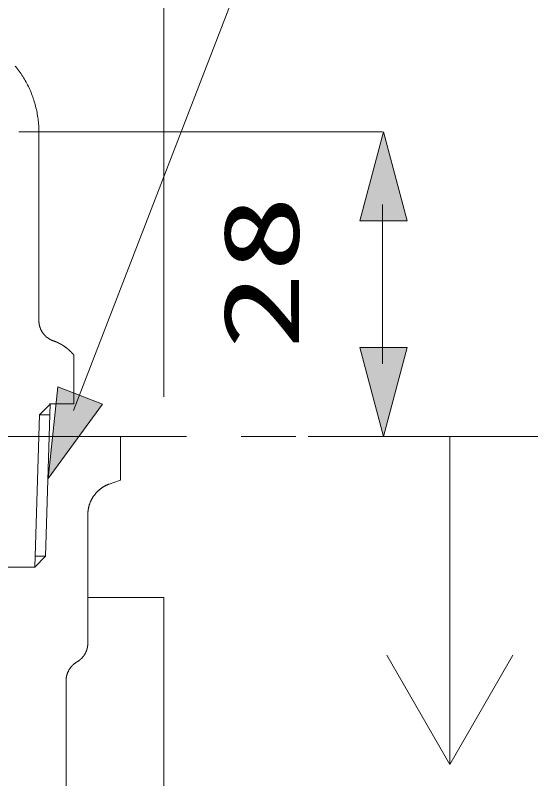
# Model space of a CAD drawing. Units: millimetres on the paper. Extents: x -305 to 305, y -152 to 152.
# Drawn here: x 48.89 to 58.32, y 66.93 to 80.89 of the extents above; entities that cross this region are included whole.
import ezdxf
from ezdxf.enums import TextEntityAlignment as Align

# ---------------------------------------------------------------- set-up
doc = ezdxf.new("R2010")
doc.units = ezdxf.units.MM
doc.linetypes.add('LONG_CHAIN', pattern=[21, 18, -1, 1, -1])
doc.linetypes.add('LONG_DOUBLE_CHAIN', pattern=[21.8, 18, -1, 0.6, -0.6, 0.6, -1])
doc.layers.add('0-1_RV', color=7, linetype='Continuous', lineweight=9)
doc.styles.add('ＭＳ ゴシック', font='')
doc.styles.get('ＭＳ ゴシック').set_extended_font_data('MS Gothic')

msp = doc.modelspace()

# ---------------------------------------------------------------- linework, layer by layer
at = {"layer": '0-1_RV'}
for p, q in [((51.609, 73.915), (51.609, 93.685)), ((55.609, 88.299), (49.953, 73.665)), ((48.955, 78.76), (55.61, 78.76)), ((49.32, 78.765), (49.32, 75.312)), ((55.193, 77.134), (55.628, 78.76)), ((55.628, 78.76), (56.064, 77.134)), ((55.61, 77.432), (55.61, 74.515)), ((56.064, 77.134), (55.193, 77.134)), ((56.064, 74.813), (55.193, 74.813)), ((55.193, 74.813), (55.628, 73.188)), ((55.628, 73.188), (56.064, 74.813)), ((49.959, 74.679), (49.959, 73.784)), ((49.67, 74.093), (49.49, 72.42)), ((50.483, 73.778), (49.67, 74.093)), ((49.334, 73.585), (49.533, 73.784)), ((49.526, 73.784), (49.444, 70.998)), ((49.49, 72.42), (50.483, 73.778)), ((49.959, 73.784), (49.515, 73.784)), ((49.334, 73.585), (49.246, 70.798)), ((49.334, 73.585), (49.521, 73.585)), ((50.813, 73.188), (44.047, 73.188)), ((50.813, 72.39), (50.813, 73.188)), ((54.248, 73.188), (55.61, 73.188)), ((56.843, 73.187), (56.843, 67.188)), ((50.813, 72.39), (50.609, 72.317)), ((50.216, 69.405), (50.216, 71.756)), ((49.444, 70.998), (49.246, 70.798)), ((49.444, 70.998), (49.252, 70.998)), ((49.246, 70.798), (45.614, 70.798)), ((49.818, 63.835), (49.818, 68.716))]:
    msp.add_line(p, q, dxfattribs=at)
at = {"layer": '0-1_RV', "linetype": 'LONG_CHAIN'}
msp.add_line((34.025, 73.188), (99.269, 73.188), dxfattribs=at)
at = {"layer": '0-1_RV'}
for points in [[(48.977, 79.847), (48.959, 79.871), (48.942, 79.895), (48.924, 79.919), (48.905, 79.942), (48.886, 79.965)], [(49.32, 78.76), (49.32, 78.789), (49.319, 78.819), (49.318, 78.849), (49.317, 78.878), (49.314, 78.908), (49.312, 78.937), (49.309, 78.967), (49.306, 78.997), (49.302, 79.026), (49.297, 79.055), (49.292, 79.085), (49.287, 79.114), (49.281, 79.143), (49.275, 79.172), (49.268, 79.201), (49.261, 79.23), (49.254, 79.259), (49.246, 79.287), (49.237, 79.316), (49.228, 79.344), (49.219, 79.372), (49.209, 79.4), (49.199, 79.428), (49.188, 79.456), (49.177, 79.483), (49.165, 79.511), (49.153, 79.538), (49.141, 79.565), (49.128, 79.592), (49.115, 79.618), (49.101, 79.645), (49.087, 79.671), (49.072, 79.697), (49.057, 79.722), (49.042, 79.748), (49.026, 79.773), (49.01, 79.798), (48.994, 79.823), (48.977, 79.847)], [(49.32, 75.311), (49.32, 75.306), (49.32, 75.301), (49.321, 75.296), (49.321, 75.291), (49.321, 75.286), (49.321, 75.281), (49.322, 75.276), (49.322, 75.272), (49.323, 75.267), (49.323, 75.262), (49.324, 75.257), (49.325, 75.252), (49.325, 75.247), (49.326, 75.242), (49.327, 75.237), (49.328, 75.232), (49.329, 75.228), (49.33, 75.223), (49.331, 75.218), (49.332, 75.213), (49.334, 75.208), (49.335, 75.204), (49.336, 75.199), (49.338, 75.194), (49.339, 75.189), (49.341, 75.185), (49.342, 75.18), (49.344, 75.175), (49.346, 75.171), (49.348, 75.166), (49.349, 75.162), (49.351, 75.157), (49.353, 75.153), (49.355, 75.148), (49.357, 75.144), (49.359, 75.139), (49.361, 75.135), (49.364, 75.13), (49.366, 75.126)], [(49.366, 75.126), (49.368, 75.121), (49.371, 75.117), (49.373, 75.113), (49.376, 75.109), (49.378, 75.104), (49.381, 75.1), (49.383, 75.096), (49.386, 75.092), (49.389, 75.088), (49.392, 75.084), (49.394, 75.08), (49.397, 75.076), (49.4, 75.072), (49.403, 75.068), (49.406, 75.064), (49.409, 75.06), (49.413, 75.056), (49.416, 75.052), (49.419, 75.049), (49.422, 75.045), (49.426, 75.041), (49.429, 75.038), (49.432, 75.034), (49.436, 75.031), (49.439, 75.027), (49.443, 75.024), (49.446, 75.02), (49.45, 75.017), (49.454, 75.014), (49.457, 75.01), (49.461, 75.007), (49.465, 75.004), (49.469, 75.001), (49.473, 74.998), (49.477, 74.995), (49.481, 74.992), (49.485, 74.989), (49.489, 74.986), (49.493, 74.983)], [(49.493, 74.983), (49.497, 74.981), (49.501, 74.978), (49.505, 74.975), (49.509, 74.973), (49.513, 74.97), (49.518, 74.968), (49.522, 74.965), (49.526, 74.963), (49.531, 74.96), (49.535, 74.958), (49.539, 74.956), (49.544, 74.954), (49.548, 74.952), (49.553, 74.95), (49.557, 74.948), (49.562, 74.946), (49.567, 74.944), (49.571, 74.942), (49.576, 74.94), (49.58, 74.938), (49.585, 74.937), (49.59, 74.935), (49.59, 74.935)], [(49.682, 74.897), (49.678, 74.899), (49.674, 74.901), (49.67, 74.903), (49.665, 74.905), (49.661, 74.907), (49.657, 74.908), (49.653, 74.91), (49.649, 74.912), (49.645, 74.914), (49.641, 74.916), (49.636, 74.917), (49.632, 74.919), (49.628, 74.921), (49.624, 74.923), (49.619, 74.924), (49.615, 74.926), (49.611, 74.927), (49.607, 74.929), (49.602, 74.931), (49.598, 74.932), (49.594, 74.934), (49.59, 74.935), (49.59, 74.935)], [(49.831, 74.803), (49.828, 74.806), (49.824, 74.809), (49.821, 74.811), (49.817, 74.814), (49.813, 74.817), (49.81, 74.82), (49.806, 74.822), (49.802, 74.825), (49.799, 74.827), (49.795, 74.83), (49.791, 74.833), (49.788, 74.835), (49.784, 74.838), (49.78, 74.84), (49.776, 74.843), (49.773, 74.845), (49.769, 74.848), (49.765, 74.85), (49.761, 74.853), (49.757, 74.855), (49.753, 74.858), (49.75, 74.86), (49.746, 74.862), (49.742, 74.865), (49.738, 74.867), (49.734, 74.869), (49.73, 74.872), (49.726, 74.874), (49.722, 74.876), (49.718, 74.878), (49.714, 74.88), (49.71, 74.883), (49.706, 74.885), (49.702, 74.887), (49.698, 74.889), (49.694, 74.891), (49.69, 74.893), (49.686, 74.895), (49.682, 74.897)], [(49.958, 74.679), (49.955, 74.683), (49.952, 74.686), (49.949, 74.69), (49.946, 74.693), (49.943, 74.697), (49.94, 74.7), (49.937, 74.704), (49.934, 74.707), (49.931, 74.71), (49.928, 74.714), (49.925, 74.717), (49.922, 74.72), (49.919, 74.724), (49.915, 74.727), (49.912, 74.73), (49.909, 74.733), (49.906, 74.737), (49.903, 74.74), (49.899, 74.743), (49.896, 74.746), (49.893, 74.749), (49.89, 74.752), (49.886, 74.756), (49.883, 74.759), (49.88, 74.762), (49.876, 74.765), (49.873, 74.768), (49.87, 74.771), (49.866, 74.774), (49.863, 74.777), (49.859, 74.78), (49.856, 74.783), (49.853, 74.786), (49.849, 74.789), (49.846, 74.792), (49.842, 74.794), (49.839, 74.797), (49.835, 74.8), (49.831, 74.803)], [(50.609, 72.317), (50.602, 72.315), (50.595, 72.312), (50.588, 72.309), (50.582, 72.306), (50.575, 72.304), (50.568, 72.301), (50.562, 72.298), (50.555, 72.294), (50.549, 72.291), (50.542, 72.288), (50.536, 72.285), (50.529, 72.281), (50.523, 72.278), (50.516, 72.274), (50.51, 72.27), (50.504, 72.267), (50.498, 72.263), (50.491, 72.259), (50.485, 72.255), (50.479, 72.251), (50.473, 72.247), (50.467, 72.242), (50.461, 72.238), (50.456, 72.234), (50.45, 72.229), (50.444, 72.225), (50.438, 72.22), (50.433, 72.216), (50.427, 72.211), (50.422, 72.206), (50.416, 72.201), (50.411, 72.197), (50.405, 72.192), (50.4, 72.187), (50.395, 72.182), (50.39, 72.176), (50.385, 72.171), (50.38, 72.166), (50.375, 72.161)], [(50.375, 72.161), (50.37, 72.155), (50.365, 72.15), (50.36, 72.144), (50.355, 72.139), (50.351, 72.133), (50.346, 72.127), (50.342, 72.122), (50.337, 72.116), (50.333, 72.11), (50.329, 72.104), (50.324, 72.098), (50.32, 72.092), (50.316, 72.086), (50.312, 72.08), (50.308, 72.074), (50.304, 72.068), (50.301, 72.061), (50.297, 72.055), (50.293, 72.049), (50.29, 72.042), (50.286, 72.036), (50.283, 72.03), (50.28, 72.023), (50.276, 72.017), (50.273, 72.01), (50.27, 72.003), (50.267, 71.997), (50.264, 71.99), (50.261, 71.983), (50.259, 71.977), (50.256, 71.97), (50.253, 71.963), (50.251, 71.956), (50.249, 71.949), (50.246, 71.942), (50.244, 71.935), (50.242, 71.928), (50.24, 71.921), (50.238, 71.914)], [(50.238, 71.914), (50.236, 71.907), (50.234, 71.9), (50.232, 71.893), (50.231, 71.886), (50.229, 71.879), (50.228, 71.872), (50.226, 71.865), (50.225, 71.858), (50.224, 71.85), (50.223, 71.843), (50.222, 71.836), (50.221, 71.829), (50.22, 71.821), (50.219, 71.814), (50.218, 71.807), (50.218, 71.8), (50.217, 71.792), (50.217, 71.785), (50.217, 71.778), (50.216, 71.77), (50.216, 71.763), (50.216, 71.756)], [(50.138, 69.169), (50.14, 69.172), (50.143, 69.175), (50.145, 69.179), (50.148, 69.182), (50.15, 69.186), (50.152, 69.189), (50.154, 69.193), (50.157, 69.196), (50.159, 69.2), (50.161, 69.203), (50.163, 69.207), (50.165, 69.21), (50.167, 69.214), (50.169, 69.218), (50.171, 69.221), (50.173, 69.225), (50.175, 69.229), (50.177, 69.233), (50.178, 69.236), (50.18, 69.24), (50.182, 69.244), (50.184, 69.248), (50.185, 69.251), (50.187, 69.255), (50.188, 69.259), (50.19, 69.263), (50.191, 69.267), (50.193, 69.271), (50.194, 69.275), (50.196, 69.279), (50.197, 69.283), (50.198, 69.287), (50.199, 69.291), (50.201, 69.295), (50.202, 69.299), (50.203, 69.303), (50.204, 69.307), (50.205, 69.311), (50.206, 69.315)], [(50.206, 69.315), (50.207, 69.319), (50.208, 69.323), (50.208, 69.327), (50.209, 69.331), (50.21, 69.335), (50.211, 69.339), (50.211, 69.343), (50.212, 69.347), (50.213, 69.352), (50.213, 69.356), (50.214, 69.36), (50.214, 69.364), (50.215, 69.368), (50.215, 69.372), (50.215, 69.376), (50.216, 69.38), (50.216, 69.385), (50.216, 69.389), (50.216, 69.393), (50.216, 69.397), (50.216, 69.401), (50.216, 69.405)], [(50.017, 69.062), (50.021, 69.064), (50.024, 69.066), (50.028, 69.068), (50.031, 69.07), (50.035, 69.073), (50.038, 69.075), (50.042, 69.077), (50.045, 69.08), (50.049, 69.082), (50.052, 69.084), (50.056, 69.087), (50.059, 69.089), (50.062, 69.092), (50.065, 69.094), (50.069, 69.097), (50.072, 69.1), (50.075, 69.102), (50.078, 69.105), (50.081, 69.108), (50.085, 69.11), (50.088, 69.113), (50.091, 69.116), (50.094, 69.119), (50.097, 69.122), (50.1, 69.125), (50.103, 69.128), (50.106, 69.131), (50.108, 69.134), (50.111, 69.137), (50.114, 69.14), (50.117, 69.143), (50.12, 69.146), (50.122, 69.149), (50.125, 69.152), (50.128, 69.155), (50.13, 69.159), (50.133, 69.162), (50.135, 69.165), (50.138, 69.169)], [(55.687, 69.188), (56.843, 67.188), (57.997, 69.188)], [(50.017, 69.062), (50.014, 69.06), (50.01, 69.058), (50.006, 69.055), (50.003, 69.053), (49.999, 69.051), (49.996, 69.049), (49.993, 69.046), (49.989, 69.044), (49.986, 69.041), (49.982, 69.039), (49.979, 69.036), (49.976, 69.034), (49.972, 69.031), (49.969, 69.029), (49.966, 69.026), (49.963, 69.023), (49.959, 69.021), (49.956, 69.018), (49.953, 69.015), (49.95, 69.013), (49.947, 69.01), (49.944, 69.007), (49.941, 69.004), (49.938, 69.001), (49.935, 68.998), (49.932, 68.995), (49.929, 68.992), (49.926, 68.989), (49.923, 68.986), (49.921, 68.983), (49.918, 68.98), (49.915, 68.977), (49.912, 68.974), (49.91, 68.97), (49.907, 68.967), (49.904, 68.964), (49.902, 68.961), (49.899, 68.957), (49.897, 68.954)], [(49.897, 68.954), (49.894, 68.951), (49.892, 68.947), (49.889, 68.944), (49.887, 68.94), (49.885, 68.937), (49.882, 68.933), (49.88, 68.93), (49.878, 68.926), (49.876, 68.923), (49.874, 68.919), (49.872, 68.916), (49.87, 68.912), (49.867, 68.908), (49.865, 68.905), (49.864, 68.901), (49.862, 68.897), (49.86, 68.893), (49.858, 68.89), (49.856, 68.886), (49.854, 68.882), (49.853, 68.878), (49.851, 68.875), (49.849, 68.871), (49.848, 68.867), (49.846, 68.863), (49.845, 68.859), (49.843, 68.855), (49.842, 68.851), (49.84, 68.847), (49.839, 68.843), (49.838, 68.839), (49.836, 68.835), (49.835, 68.831), (49.834, 68.827), (49.833, 68.823), (49.832, 68.819), (49.831, 68.815), (49.83, 68.811), (49.829, 68.807)], [(49.829, 68.807), (49.828, 68.803), (49.827, 68.799), (49.826, 68.795), (49.825, 68.791), (49.824, 68.787), (49.824, 68.783), (49.823, 68.779), (49.822, 68.775), (49.822, 68.77), (49.821, 68.766), (49.821, 68.762), (49.82, 68.758), (49.82, 68.754), (49.819, 68.75), (49.819, 68.745), (49.819, 68.741), (49.819, 68.737), (49.818, 68.733), (49.818, 68.729), (49.818, 68.725), (49.818, 68.72), (49.818, 68.716), (49.818, 68.716)]]:
    msp.add_lwpolyline(points, dxfattribs=at)
at = {"layer": '0-1_RV', "linetype": 'LONG_DOUBLE_CHAIN'}
msp.add_lwpolyline([(51.609, 61.252), (51.609, 70.241), (50.216, 70.241)], dxfattribs=at)
at = {"layer": '0-1_RV'}
for points in [[(55.193, 77.134), (56.064, 77.134), (55.628, 78.76)], [(55.193, 74.813), (56.064, 74.813), (55.628, 73.188)], [(49.67, 74.093), (50.483, 73.778), (49.49, 72.42)]]:
    msp.add_solid(points, dxfattribs=at)

# ---------------------------------------------------------------- texts
at = {"layer": '0-1_RV', "style": 'ＭＳ ゴシック', "width": 1.5}
msp.add_text('28', height=1.386, rotation=90, dxfattribs=at).set_placement((54.495, 74.774), align=Align.BOTTOM_LEFT)

doc.saveas('drawing.dxf')
